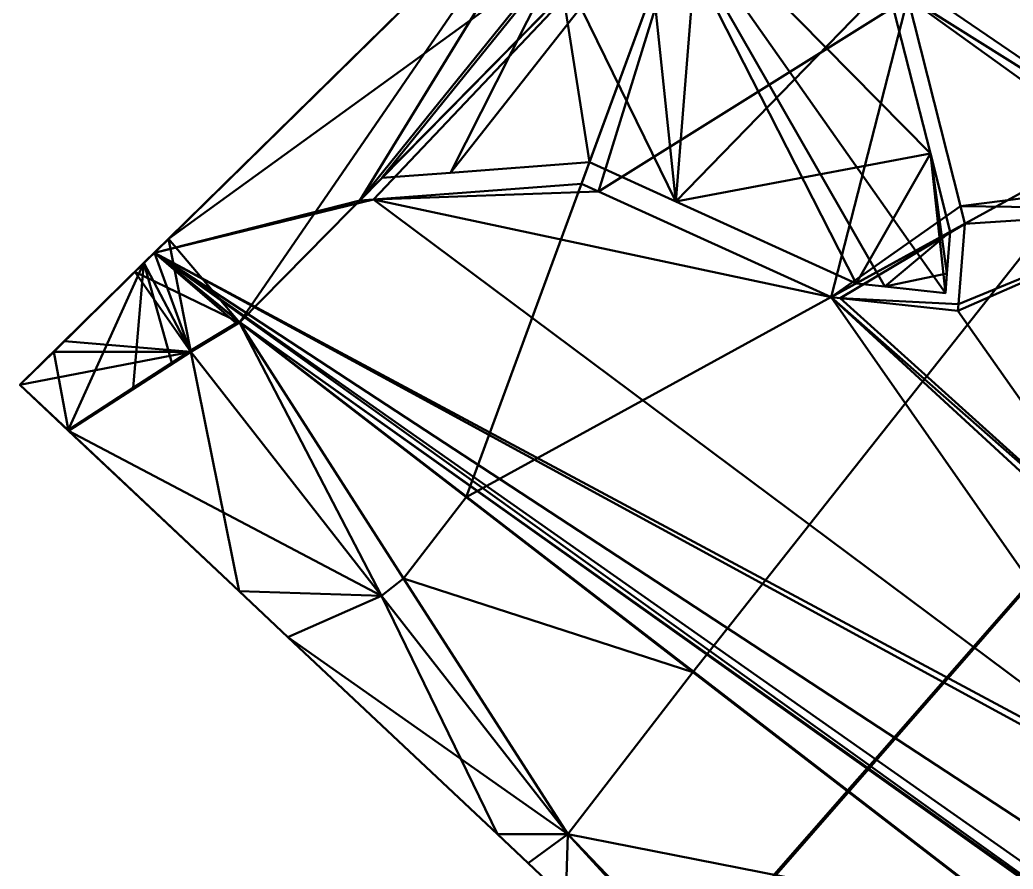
# Model space of a CAD drawing. Header units: metres. Extents: x -61.3 to -25, y -28 to 7.9.
# Drawn here: x -61.258 to -57.878, y -18.756 to -15.865 of the extents above; entities that cross this region are included whole.
import ezdxf

# ---------------------------------------------------------------- set-up
doc = ezdxf.new("R2010")
doc.units = ezdxf.units.M
for name, color, linetype, lineweight in [('0 BB  All Untouched Project Ground Layers in Proposed site', 7, 'Continuous', 50), ('0 BB  Fill', 7, 'Continuous', 50), ('Default', 7, 'Continuous', 50)]:
    doc.layers.add(name, color=color, linetype=linetype, lineweight=lineweight)

# ---------------------------------------------------------------- blocks, each defined once
blk = doc.blocks.new('6b0b7823-ff3e-4933-bdc0-52da12941c6e')
at = {"layer": 'Default', "color": 40, "linetype": 'Continuous', "lineweight": 50, "true_color": 0xffd700, "transparency": 33554532}
for points in [[(-47.8539, -6.3765, 23.4724), (-59.082, -19.2255, 36.9876), (-59.082, -19.2255, 23.4724)], [(-47.8539, -6.3765, 23.4724), (-47.8539, -6.3765, 36.9876), (-59.082, -19.2255, 36.9876)]]:
    blk.add_3dface(points, dxfattribs=at)
blk = doc.blocks.new('f19161e1-4d41-47b8-92b2-5d887346f939')
at = {"layer": '0 BB  All Untouched Project Ground Layers in Proposed site', "color": 40, "linetype": 'Continuous', "lineweight": 50, "true_color": 0xffd700, "transparency": 33554687}
for points in [[(-58.9308, -15.2897, 30.48), (-57.1387, -13.6504, 31.0896), (-57.5468, -16.2869, 30.48)], [(-59.318, -15.2003, 31.0671), (-60.8007, -16.6577, 30.48), (-60.1018, -16.4794, 30.6372)], [(-60.8007, -16.6577, 30.48), (-59.318, -15.2003, 31.0671), (-59.4089, -15.2897, 30.4491)], [(-59.2328, -15.4038, 31.0333), (-59.318, -15.2003, 31.0671), (-60.1018, -16.4794, 30.6372)], [(-60.8007, -16.6577, 30.48), (-59.4089, -15.2897, 30.4491), (-60.7522, -16.6101, 29.9449)], [(-60.7522, -16.6101, 29.9449), (-59.4089, -15.2897, 30.4491), (-58.9308, -15.2897, 30.48)], [(-60.7522, -16.6101, 29.9449), (-58.9308, -15.2897, 30.48), (-60.5112, -16.8952, 29.8704)], [(-60.5112, -16.8952, 29.8704), (-58.9308, -15.2897, 30.48), (-59.7396, -17.4903, 29.8704)], [(-60.1018, -16.4794, 30.6379), (-60.0554, -16.4759, 30.6464), (-58.9308, -15.2897, 31.0896)], [(-58.9308, -15.2897, 31.0896), (-59.2328, -15.4038, 31.034), (-60.1018, -16.4794, 30.6379)], [(-60.0554, -16.4759, 30.6464), (-59.3473, -16.423, 30.7757), (-58.9308, -15.2897, 31.0896)], [(-59.7396, -17.4903, 29.8704), (-58.9308, -15.2897, 30.48), (-57.5468, -16.2869, 30.48)], [(-58.9308, -15.2897, 31.0896), (-59.3473, -16.423, 30.7757), (-59.2891, -16.4494, 30.7791)], [(-59.2891, -16.4494, 30.7791), (-58.2369, -15.7897, 31.0896), (-58.9308, -15.2897, 31.0896)], [(-60.1018, -16.4794, 30.6379), (-59.2328, -15.4038, 31.034), (-60.1018, -16.4794, 30.6372)], [(-59.2328, -15.4038, 31.034), (-59.2328, -15.4038, 31.0333), (-60.1018, -16.4794, 30.6372)], [(-58.1709, -15.7773, 31.1014), (-58.2379, -15.7857, 31.0896), (-57.2629, -16.398, 31.0896)], [(-57.2629, -16.398, 31.0896), (-57.4366, -15.753, 31.2148), (-58.1709, -15.7773, 31.1014)], [(-58.4979, -16.8088, 30.8252), (-58.2369, -15.7897, 31.0896), (-59.2891, -16.4494, 30.7791)], [(-58.2369, -15.7897, 31.0896), (-58.4979, -16.8088, 30.8252), (-58.058, -16.4986, 30.9626)], [(-58.058, -16.4986, 30.9619), (-58.2379, -15.7857, 31.0896), (-58.2369, -15.7897, 31.0896)], [(-57.2629, -16.398, 31.0896), (-58.2379, -15.7857, 31.0896), (-58.058, -16.4986, 30.9619)], [(-58.2369, -15.7897, 31.0896), (-58.058, -16.4986, 30.9626), (-58.058, -16.4986, 30.9619)], [(-59.7396, -17.4903, 29.8704), (-57.5468, -16.2869, 30.48), (-58.9681, -18.0854, 29.8704)], [(-57.8618, -18.9386, 29.8704), (-58.9681, -18.0854, 29.8704), (-57.5468, -16.2869, 30.48)], [(-60.0554, -16.4759, 30.6464), (-60.0555, -16.4759, 30.6457), (-59.3473, -16.423, 30.775)], [(-60.0555, -16.4759, 30.6457), (-59.2892, -16.4494, 30.7784), (-59.3473, -16.423, 30.775)], [(-59.3473, -16.423, 30.7757), (-60.0554, -16.4759, 30.6464), (-59.3473, -16.423, 30.775)], [(-59.2891, -16.4494, 30.7791), (-59.3473, -16.423, 30.7757), (-59.3473, -16.423, 30.775)], [(-59.2891, -16.4494, 30.7791), (-59.3473, -16.423, 30.775), (-59.2892, -16.4494, 30.7784)], [(-58.058, -16.4986, 30.9619), (-57.2788, -16.509, 31.0638), (-57.2629, -16.398, 31.0896)], [(-60.0555, -16.4759, 30.6457), (-58.4979, -16.8088, 30.8245), (-59.2892, -16.4494, 30.7784)], [(-59.2891, -16.4494, 30.7791), (-59.2892, -16.4494, 30.7784), (-58.4979, -16.8088, 30.8245)], [(-58.4979, -16.8088, 30.8252), (-59.2891, -16.4494, 30.7791), (-58.4979, -16.8088, 30.8245)], [(-60.1018, -16.4794, 30.6372), (-60.8007, -16.6577, 30.48), (-60.0555, -16.4759, 30.6457)], [(-60.8007, -16.6577, 30.48), (-57.2884, -18.5408, 30.6172), (-60.0555, -16.4759, 30.6457)], [(-60.0554, -16.4759, 30.6464), (-60.1018, -16.4794, 30.6379), (-60.1018, -16.4794, 30.6372)], [(-60.0554, -16.4759, 30.6464), (-60.1018, -16.4794, 30.6372), (-60.0555, -16.4759, 30.6457)], [(-58.4979, -16.8088, 30.8245), (-60.0555, -16.4759, 30.6457), (-57.2884, -18.5408, 30.6172)], [(-58.058, -16.4986, 30.9626), (-58.4979, -16.8088, 30.8252), (-58.0428, -16.5591, 30.9517)], [(-58.0664, -16.8551, 30.8849), (-57.4533, -17.7264, 30.7814), (-57.2788, -16.509, 31.0638)], [(-58.0664, -16.8551, 30.8849), (-57.2788, -16.509, 31.0638), (-58.0647, -16.8331, 30.8898)], [(-58.0428, -16.5591, 30.9511), (-58.0647, -16.8331, 30.8898), (-57.2788, -16.509, 31.0638)], [(-58.058, -16.4986, 30.9626), (-58.0428, -16.5591, 30.9517), (-58.058, -16.4986, 30.9619)], [(-58.0428, -16.5591, 30.9517), (-58.0428, -16.5591, 30.9511), (-58.058, -16.4986, 30.9619)], [(-58.0428, -16.5591, 30.9511), (-57.2788, -16.509, 31.0638), (-58.058, -16.4986, 30.9619)], [(-58.4979, -16.8088, 30.8252), (-58.4672, -16.8121, 30.8295), (-58.0428, -16.5591, 30.9517)], [(-58.0647, -16.8331, 30.8905), (-58.0428, -16.5591, 30.9517), (-58.4672, -16.8121, 30.8295)], [(-58.0428, -16.5591, 30.9517), (-58.0647, -16.8331, 30.8905), (-58.0428, -16.5591, 30.9511)], [(-58.0647, -16.8331, 30.8905), (-58.0647, -16.8331, 30.8898), (-58.0428, -16.5591, 30.9511)], [(-60.8668, -16.7227, 29.9373), (-60.7522, -16.6101, 29.9449), (-60.5112, -16.8952, 29.8704)], [(-60.836, -16.6925, 30.48), (-60.7522, -16.6101, 29.9449), (-60.8668, -16.7227, 29.9373)], [(-60.7522, -16.6101, 29.9449), (-60.836, -16.6925, 30.48), (-60.8007, -16.6577, 30.48)], [(-60.8007, -16.6577, 30.48), (-60.836, -16.6925, 30.48), (-60.6787, -16.9917, 30.48)], [(-60.8007, -16.6577, 30.48), (-60.5221, -16.8979, 30.48), (-60.5134, -16.8926, 30.48)], [(-60.8007, -16.6577, 30.48), (-60.6787, -16.9917, 30.48), (-60.5221, -16.8979, 30.48)], [(-60.5097, -16.8934, 30.48), (-60.8007, -16.6577, 30.48), (-60.5134, -16.8926, 30.48)], [(-56.7005, -19.5983, 30.48), (-55.6683, -20.2629, 30.48), (-60.8007, -16.6577, 30.48)], [(-60.8007, -16.6577, 30.48), (-60.5097, -16.8934, 30.48), (-60.5094, -16.8934, 30.48)], [(-56.7005, -19.5983, 30.48), (-60.8007, -16.6577, 30.48), (-60.5094, -16.8934, 30.48)], [(-60.8007, -16.6577, 30.48), (-57.2471, -18.5929, 30.6118), (-57.2884, -18.5408, 30.6172)], [(-60.8007, -16.6577, 30.48), (-56.5964, -19.4133, 30.5264), (-57.2471, -18.5929, 30.6118)], [(-60.8007, -16.6577, 30.48), (-55.6683, -20.2629, 30.48), (-56.5964, -19.4133, 30.5264)], [(-60.836, -16.6925, 30.48), (-61.2584, -17.1076, 30.48), (-61.0945, -17.2619, 30.48)], [(-61.1068, -16.9586, 30.0009), (-61.2584, -17.1076, 30.48), (-60.836, -16.6925, 30.48)], [(-61.1068, -16.9586, 30.0009), (-60.836, -16.6925, 30.48), (-60.8668, -16.7227, 29.9373)], [(-60.836, -16.6925, 30.48), (-61.0945, -17.2619, 30.48), (-60.8731, -17.118, 30.48)], [(-60.7414, -17.0324, 30.48), (-60.836, -16.6925, 30.48), (-60.8731, -17.118, 30.48)], [(-60.6787, -16.9917, 30.48), (-60.836, -16.6925, 30.48), (-60.7414, -17.0324, 30.48)], [(-61.1068, -16.9586, 30.0009), (-60.8668, -16.7227, 29.9373), (-60.6768, -16.9944, 29.8704)], [(-60.8668, -16.7227, 29.9373), (-60.5112, -16.8952, 29.8704), (-60.6768, -16.9944, 29.8704)], [(-58.4672, -16.8121, 30.8295), (-58.4979, -16.8088, 30.8252), (-58.4979, -16.8088, 30.8245)], [(-58.4672, -16.8121, 30.8295), (-58.4979, -16.8088, 30.8245), (-58.4672, -16.8121, 30.8288)], [(-57.4533, -17.7264, 30.7814), (-58.4979, -16.8088, 30.8245), (-57.4421, -17.7818, 30.7702)], [(-58.4979, -16.8088, 30.8245), (-57.2884, -18.5408, 30.6172), (-57.4421, -17.7818, 30.7702)], [(-58.4672, -16.8121, 30.8288), (-58.4979, -16.8088, 30.8245), (-57.4533, -17.7264, 30.7814)], [(-58.0664, -16.8551, 30.8855), (-58.4672, -16.8121, 30.8295), (-58.0664, -16.8551, 30.8849)], [(-58.4672, -16.8121, 30.8295), (-58.4672, -16.8121, 30.8288), (-58.0664, -16.8551, 30.8849)], [(-57.4533, -17.7264, 30.7814), (-58.0664, -16.8551, 30.8849), (-58.4672, -16.8121, 30.8288)], [(-58.4672, -16.8121, 30.8295), (-58.0664, -16.8551, 30.8855), (-58.0647, -16.8331, 30.8905)], [(-58.0647, -16.8331, 30.8905), (-58.0664, -16.8551, 30.8855), (-58.0664, -16.8551, 30.8849)], [(-58.0647, -16.8331, 30.8905), (-58.0664, -16.8551, 30.8849), (-58.0647, -16.8331, 30.8898)], [(-60.5221, -16.8979, 30.4807), (-60.6787, -16.9917, 30.4807), (-60.6768, -16.9944, 30.48)], [(-60.6787, -16.9917, 30.4807), (-60.5221, -16.8979, 30.4807), (-60.6787, -16.9917, 30.48)], [(-60.5221, -16.8979, 30.4807), (-60.5221, -16.8979, 30.48), (-60.6787, -16.9917, 30.48)], [(-60.0281, -17.8254, 30.48), (-60.5112, -16.8952, 30.48), (-60.6768, -16.9944, 30.48)], [(-60.6768, -16.9944, 30.48), (-60.5112, -16.8952, 30.48), (-60.5221, -16.8979, 30.4807)], [(-60.0281, -17.8254, 29.8704), (-60.6768, -16.9944, 29.8704), (-60.5112, -16.8952, 29.8704)], [(-60.5134, -16.8926, 30.4807), (-60.5221, -16.8979, 30.4807), (-60.5112, -16.8952, 30.48)], [(-60.5221, -16.8979, 30.4807), (-60.5134, -16.8926, 30.4807), (-60.5134, -16.8926, 30.48)], [(-60.5221, -16.8979, 30.4807), (-60.5134, -16.8926, 30.48), (-60.5221, -16.8979, 30.48)], [(-60.5097, -16.8934, 30.4807), (-60.5134, -16.8926, 30.4807), (-60.5112, -16.8952, 30.48)], [(-60.5134, -16.8926, 30.4807), (-60.5097, -16.8934, 30.4807), (-60.5134, -16.8926, 30.48)], [(-60.5097, -16.8934, 30.4807), (-60.5097, -16.8934, 30.48), (-60.5134, -16.8926, 30.48)], [(-59.7387, -17.4878, 30.4807), (-60.5094, -16.8934, 30.4807), (-60.5112, -16.8952, 30.48)], [(-60.5097, -16.8934, 30.4807), (-60.5112, -16.8952, 30.48), (-60.5094, -16.8934, 30.4807)], [(-59.9526, -17.7664, 30.48), (-59.7396, -17.4903, 30.48), (-60.5112, -16.8952, 30.48)], [(-60.0281, -17.8254, 30.48), (-59.9526, -17.7664, 30.48), (-60.5112, -16.8952, 30.48)], [(-59.7387, -17.4878, 30.4807), (-60.5112, -16.8952, 30.48), (-59.7396, -17.4903, 30.48)], [(-60.0281, -17.8254, 29.8704), (-60.5112, -16.8952, 29.8704), (-59.9526, -17.7664, 29.8704)], [(-59.9526, -17.7664, 29.8704), (-60.5112, -16.8952, 29.8704), (-59.7396, -17.4903, 29.8704)], [(-60.5097, -16.8934, 30.4807), (-60.5094, -16.8934, 30.4807), (-60.5094, -16.8934, 30.48)], [(-60.5097, -16.8934, 30.4807), (-60.5094, -16.8934, 30.48), (-60.5097, -16.8934, 30.48)], [(-60.5094, -16.8934, 30.48), (-60.5094, -16.8934, 30.4807), (-59.7387, -17.4878, 30.4807)], [(-59.7372, -17.489, 30.4807), (-60.5094, -16.8934, 30.48), (-59.7387, -17.4878, 30.4807)], [(-59.7372, -17.489, 30.4807), (-58.9665, -18.0834, 30.4807), (-60.5094, -16.8934, 30.48)], [(-58.0011, -18.8279, 30.48), (-60.5094, -16.8934, 30.48), (-58.9665, -18.0834, 30.4807)], [(-60.5094, -16.8934, 30.48), (-56.7617, -19.5633, 30.48), (-56.7005, -19.5983, 30.48)], [(-60.5094, -16.8934, 30.48), (-58.0011, -18.8279, 30.48), (-56.7617, -19.5633, 30.48)], [(-61.2584, -17.1076, 30.48), (-61.1068, -16.9586, 30.0009), (-61.1433, -16.9944, 29.9938)], [(-61.1433, -16.9944, 29.9938), (-61.1068, -16.9586, 30.0009), (-60.6768, -16.9944, 29.8704)], [(-61.2584, -17.1076, 29.978), (-61.1433, -16.9944, 29.9938), (-60.6768, -16.9944, 29.8704)], [(-61.2584, -17.1076, 29.978), (-60.6768, -16.9944, 29.8704), (-61.0925, -17.2638, 29.8704)], [(-61.2584, -17.1076, 30.48), (-61.1433, -16.9944, 29.9938), (-61.2584, -17.1076, 29.978)], [(-61.0925, -17.2638, 30.48), (-60.0281, -17.8254, 30.48), (-60.6768, -16.9944, 30.48)], [(-61.0925, -17.2638, 30.48), (-60.6768, -16.9944, 30.48), (-60.7415, -17.0325, 30.4816)], [(-60.5125, -17.8099, 29.8704), (-61.0925, -17.2638, 29.8704), (-60.6768, -16.9944, 29.8704)], [(-60.6829, -16.9944, 30.4816), (-60.7415, -17.0325, 30.4816), (-60.6768, -16.9944, 30.48)], [(-60.7414, -17.0324, 30.48), (-60.7415, -17.0325, 30.4816), (-60.6829, -16.9944, 30.4816)], [(-60.6787, -16.9917, 30.48), (-60.7414, -17.0324, 30.48), (-60.6829, -16.9944, 30.4816)], [(-60.6829, -16.9944, 30.4816), (-60.6822, -16.994, 30.4817), (-60.6787, -16.9917, 30.48)], [(-60.6822, -16.994, 30.4817), (-60.6829, -16.9944, 30.4816), (-60.6768, -16.9944, 30.48)], [(-60.6787, -16.9917, 30.4807), (-60.6822, -16.994, 30.4817), (-60.6768, -16.9944, 30.48)], [(-60.6787, -16.9917, 30.48), (-60.6822, -16.994, 30.4817), (-60.6787, -16.9917, 30.4807)], [(-60.5125, -17.8099, 29.8704), (-60.6768, -16.9944, 29.8704), (-60.0281, -17.8254, 29.8704)], [(-60.7415, -17.0325, 30.4816), (-61.0945, -17.2619, 30.4813), (-61.0925, -17.2638, 30.48)], [(-61.0945, -17.2619, 30.4813), (-60.7415, -17.0325, 30.4816), (-60.8731, -17.118, 30.48)], [(-60.7414, -17.0324, 30.48), (-60.8731, -17.118, 30.48), (-60.7415, -17.0325, 30.4816)], [(-61.0925, -17.2638, 30.48), (-61.0945, -17.2619, 30.48), (-61.2584, -17.1076, 29.978)], [(-61.0925, -17.2638, 29.8704), (-61.0925, -17.2638, 30.48), (-61.2584, -17.1076, 29.978)], [(-61.2584, -17.1076, 29.978), (-61.0945, -17.2619, 30.48), (-61.2584, -17.1076, 30.48)], [(-60.8731, -17.118, 30.48), (-61.0945, -17.2619, 30.48), (-61.0945, -17.2619, 30.4813)], [(-61.0945, -17.2619, 30.4813), (-61.0945, -17.2619, 30.48), (-61.0925, -17.2638, 30.48)], [(-61.0925, -17.2638, 30.48), (-60.5125, -17.8099, 30.48), (-60.0281, -17.8254, 30.48)], [(-61.0925, -17.2638, 30.48), (-61.0925, -17.2638, 29.8704), (-60.5125, -17.8099, 30.48)], [(-61.0925, -17.2638, 29.8704), (-60.5125, -17.8099, 29.8704), (-60.5125, -17.8099, 30.48)], [(-59.9526, -17.7664, 30.48), (-58.9681, -18.0854, 30.48), (-59.7396, -17.4903, 30.48)], [(-59.9526, -17.7664, 29.8704), (-59.7396, -17.4903, 29.8704), (-58.9681, -18.0854, 29.8704)], [(-59.7372, -17.489, 30.4807), (-59.7387, -17.4878, 30.4807), (-59.7396, -17.4903, 30.48)], [(-58.9665, -18.0834, 30.4807), (-59.7372, -17.489, 30.4807), (-59.7396, -17.4903, 30.48)], [(-58.9665, -18.0834, 30.4807), (-59.7396, -17.4903, 30.48), (-58.9681, -18.0854, 30.48)], [(-59.394, -18.6377, 30.48), (-59.9526, -17.7664, 30.48), (-60.0281, -17.8254, 30.48)], [(-60.0281, -17.8254, 29.8704), (-59.9526, -17.7664, 29.8704), (-59.394, -18.6377, 29.8704)], [(-59.394, -18.6377, 30.48), (-58.9681, -18.0854, 30.48), (-59.9526, -17.7664, 30.48)], [(-58.9681, -18.0854, 29.8704), (-59.394, -18.6377, 29.8704), (-59.9526, -17.7664, 29.8704)], [(-60.5125, -17.8099, 30.48), (-60.3467, -17.966, 30.48), (-60.0281, -17.8254, 30.48)], [(-60.3467, -17.966, 29.8704), (-60.5125, -17.8099, 29.8704), (-60.0281, -17.8254, 29.8704)], [(-60.5125, -17.8099, 29.8704), (-60.3467, -17.966, 30.48), (-60.5125, -17.8099, 30.48)], [(-60.5125, -17.8099, 29.8704), (-60.3467, -17.966, 29.8704), (-60.3467, -17.966, 30.48)], [(-60.3467, -17.966, 30.48), (-59.394, -18.6377, 30.48), (-60.0281, -17.8254, 30.48)], [(-59.6333, -18.6377, 29.8704), (-60.3467, -17.966, 29.8704), (-60.0281, -17.8254, 29.8704)], [(-59.6333, -18.6377, 29.8704), (-60.0281, -17.8254, 29.8704), (-59.394, -18.6377, 29.8704)], [(-60.3467, -17.966, 30.48), (-59.6333, -18.6377, 30.48), (-59.394, -18.6377, 30.48)], [(-60.3467, -17.966, 30.48), (-60.3467, -17.966, 29.8704), (-59.6333, -18.6377, 30.48)], [(-60.3467, -17.966, 29.8704), (-59.6333, -18.6377, 29.8704), (-59.6333, -18.6377, 30.48)], [(-59.394, -18.6377, 30.48), (-57.8618, -18.9386, 30.48), (-58.9681, -18.0854, 30.48)], [(-57.8618, -18.9386, 29.8704), (-59.394, -18.6377, 29.8704), (-58.9681, -18.0854, 29.8704)], [(-58.9681, -18.0854, 30.48), (-58.0012, -18.8278, 30.4807), (-58.9665, -18.0834, 30.4807)], [(-57.8618, -18.9386, 30.48), (-58.0012, -18.8278, 30.4807), (-58.9681, -18.0854, 30.48)], [(-58.0011, -18.8279, 30.48), (-58.9665, -18.0834, 30.4807), (-58.0012, -18.8278, 30.4807)], [(-59.6333, -18.6377, 30.48), (-59.5284, -18.7364, 30.48), (-59.394, -18.6377, 30.48)], [(-59.6333, -18.6377, 29.8704), (-59.5284, -18.7364, 30.48), (-59.6333, -18.6377, 30.48)], [(-59.5284, -18.7364, 30.48), (-59.6333, -18.6377, 29.8704), (-59.5284, -18.7364, 29.8704)], [(-59.5284, -18.7364, 29.8704), (-59.6333, -18.6377, 29.8704), (-59.394, -18.6377, 29.8704)], [(-59.5284, -18.7364, 30.48), (-59.4, -18.8573, 30.48), (-59.394, -18.6377, 30.48)], [(-59.4, -18.8573, 29.8704), (-59.5284, -18.7364, 29.8704), (-59.394, -18.6377, 29.8704)], [(-59.4, -18.8573, 30.48), (-57.895, -20.2743, 30.48), (-59.394, -18.6377, 30.48)], [(-57.895, -20.2743, 29.8704), (-59.4, -18.8573, 29.8704), (-59.394, -18.6377, 29.8704)], [(-57.895, -20.2743, 30.48), (-57.8618, -18.9386, 30.48), (-59.394, -18.6377, 30.48)], [(-57.1792, -20.9482, 29.8704), (-57.895, -20.2743, 29.8704), (-59.394, -18.6377, 29.8704)], [(-57.1792, -20.9482, 29.8704), (-59.394, -18.6377, 29.8704), (-57.8618, -18.9386, 29.8704)], [(-59.5284, -18.7364, 30.48), (-59.5284, -18.7364, 29.8704), (-59.4, -18.8573, 30.48)], [(-59.5284, -18.7364, 29.8704), (-59.4, -18.8573, 29.8704), (-59.4, -18.8573, 30.48)]]:
    blk.add_3dface(points, dxfattribs=at)
blk = doc.blocks.new('1b2ab502-d486-4e63-b1bb-fa146fe8643c')
at = {"layer": '0 BB  All Untouched Project Ground Layers in Proposed site', "color": 227, "linetype": 'Continuous', "lineweight": 50, "true_color": 0x8b3573, "transparency": 33554687}
for points in [[(-57.5468, -16.2869, 30.48), (-57.1387, -13.6504, 31.0896), (-58.9308, -15.2897, 30.48)], [(-58.9308, -15.2897, 29.5656), (-57.1387, -13.6504, 30.1752), (-57.5468, -16.2869, 29.5656)], [(-60.7522, -16.6101, 29.0305), (-59.4089, -15.2897, 29.5347), (-58.9308, -15.2897, 29.5656)], [(-60.7522, -16.6101, 29.0305), (-58.9308, -15.2897, 29.5656), (-60.5112, -16.8952, 28.956)], [(-59.4089, -15.2897, 29.5347), (-60.7522, -16.6101, 29.9449), (-59.4089, -15.2897, 30.4491)], [(-60.7522, -16.6101, 29.9449), (-59.4089, -15.2897, 29.5347), (-60.7522, -16.6101, 29.0305)], [(-59.4089, -15.2897, 30.4491), (-60.7522, -16.6101, 29.9449), (-60.5112, -16.8952, 29.8704)], [(-59.7396, -17.4903, 29.8704), (-58.9308, -15.2897, 30.48), (-60.5112, -16.8952, 29.8704)], [(-60.5112, -16.8952, 28.956), (-58.9308, -15.2897, 29.5656), (-59.7396, -17.4903, 28.956)], [(-59.4089, -15.2897, 30.4491), (-60.5112, -16.8952, 29.8704), (-58.9308, -15.2897, 30.48)], [(-59.7396, -17.4903, 29.8704), (-57.5468, -16.2869, 30.48), (-58.9308, -15.2897, 30.48)], [(-59.7396, -17.4903, 28.956), (-58.9308, -15.2897, 29.5656), (-57.5468, -16.2869, 29.5656)], [(-58.9681, -18.0854, 29.8704), (-57.5468, -16.2869, 30.48), (-59.7396, -17.4903, 29.8704)], [(-59.7396, -17.4903, 28.956), (-57.5468, -16.2869, 29.5656), (-58.9681, -18.0854, 28.956)], [(-58.9681, -18.0854, 29.8704), (-57.8618, -18.9386, 29.8704), (-57.5468, -16.2869, 30.48)], [(-57.8618, -18.9386, 28.956), (-58.9681, -18.0854, 28.956), (-57.5468, -16.2869, 29.5656)], [(-60.8668, -16.7227, 29.0229), (-60.7522, -16.6101, 29.0305), (-60.5112, -16.8952, 28.956)], [(-60.7522, -16.6101, 29.0305), (-60.8668, -16.7227, 29.9373), (-60.7522, -16.6101, 29.9449)], [(-60.8668, -16.7227, 29.0229), (-60.8668, -16.7227, 29.9373), (-60.7522, -16.6101, 29.0305)], [(-60.7522, -16.6101, 29.9449), (-60.8668, -16.7227, 29.9373), (-60.6768, -16.9944, 29.8704)], [(-60.7522, -16.6101, 29.9449), (-60.6768, -16.9944, 29.8704), (-60.5112, -16.8952, 29.8704)], [(-61.1068, -16.9586, 29.0865), (-60.8668, -16.7227, 29.0229), (-60.6768, -16.9944, 28.956)], [(-61.1068, -16.9586, 30.0009), (-60.8668, -16.7227, 29.9373), (-61.1068, -16.9586, 29.0865)], [(-60.8668, -16.7227, 29.0229), (-61.1068, -16.9586, 29.0865), (-60.8668, -16.7227, 29.9373)], [(-60.8668, -16.7227, 29.9373), (-61.1068, -16.9586, 30.0009), (-60.6768, -16.9944, 29.8704)], [(-60.8668, -16.7227, 29.0229), (-60.5112, -16.8952, 28.956), (-60.6768, -16.9944, 28.956)], [(-60.0281, -17.8254, 29.8704), (-60.5112, -16.8952, 29.8704), (-60.6768, -16.9944, 29.8704)], [(-60.0281, -17.8254, 28.956), (-60.6768, -16.9944, 28.956), (-60.5112, -16.8952, 28.956)], [(-59.9526, -17.7664, 29.8704), (-59.7396, -17.4903, 29.8704), (-60.5112, -16.8952, 29.8704)], [(-60.0281, -17.8254, 29.8704), (-59.9526, -17.7664, 29.8704), (-60.5112, -16.8952, 29.8704)], [(-60.0281, -17.8254, 28.956), (-60.5112, -16.8952, 28.956), (-59.9526, -17.7664, 28.956)], [(-59.9526, -17.7664, 28.956), (-60.5112, -16.8952, 28.956), (-59.7396, -17.4903, 28.956)], [(-61.1433, -16.9944, 29.9938), (-61.1068, -16.9586, 29.0865), (-61.2584, -17.1076, 29.978)], [(-61.1433, -16.9944, 29.0794), (-61.2584, -17.1076, 29.978), (-61.1068, -16.9586, 29.0865)], [(-61.1433, -16.9944, 29.0794), (-61.1068, -16.9586, 29.0865), (-60.6768, -16.9944, 28.956)], [(-61.1068, -16.9586, 30.0009), (-61.1068, -16.9586, 29.0865), (-61.1433, -16.9944, 29.9938)], [(-61.1068, -16.9586, 30.0009), (-61.1433, -16.9944, 29.9938), (-60.6768, -16.9944, 29.8704)], [(-61.1433, -16.9944, 29.9938), (-61.2584, -17.1076, 29.978), (-61.0925, -17.2638, 29.8704)], [(-61.2584, -17.1076, 29.0636), (-61.1433, -16.9944, 29.0794), (-60.6768, -16.9944, 28.956)], [(-61.2584, -17.1076, 29.0636), (-60.6768, -16.9944, 28.956), (-61.0925, -17.2638, 28.956)], [(-61.2584, -17.1076, 29.0636), (-61.2584, -17.1076, 29.978), (-61.1433, -16.9944, 29.0794)], [(-61.1433, -16.9944, 29.9938), (-61.0925, -17.2638, 29.8704), (-60.6768, -16.9944, 29.8704)], [(-61.0925, -17.2638, 29.8704), (-60.0281, -17.8254, 29.8704), (-60.6768, -16.9944, 29.8704)], [(-60.5125, -17.8099, 28.956), (-61.0925, -17.2638, 28.956), (-60.6768, -16.9944, 28.956)], [(-60.5125, -17.8099, 28.956), (-60.6768, -16.9944, 28.956), (-60.0281, -17.8254, 28.956)], [(-61.0925, -17.2638, 29.8704), (-61.2584, -17.1076, 29.978), (-61.2584, -17.1076, 29.0636)], [(-61.2584, -17.1076, 29.0636), (-61.0925, -17.2638, 28.956), (-61.0925, -17.2638, 29.8704)], [(-61.0925, -17.2638, 29.8704), (-60.5125, -17.8099, 29.8704), (-60.0281, -17.8254, 29.8704)], [(-61.0925, -17.2638, 28.956), (-60.5125, -17.8099, 29.8704), (-61.0925, -17.2638, 29.8704)], [(-61.0925, -17.2638, 28.956), (-60.5125, -17.8099, 28.956), (-60.5125, -17.8099, 29.8704)], [(-59.9526, -17.7664, 29.8704), (-58.9681, -18.0854, 29.8704), (-59.7396, -17.4903, 29.8704)], [(-59.9526, -17.7664, 28.956), (-59.7396, -17.4903, 28.956), (-58.9681, -18.0854, 28.956)], [(-59.394, -18.6377, 29.8704), (-59.9526, -17.7664, 29.8704), (-60.0281, -17.8254, 29.8704)], [(-60.0281, -17.8254, 28.956), (-59.9526, -17.7664, 28.956), (-59.394, -18.6377, 28.956)], [(-59.394, -18.6377, 29.8704), (-58.9681, -18.0854, 29.8704), (-59.9526, -17.7664, 29.8704)], [(-58.9681, -18.0854, 28.956), (-59.394, -18.6377, 28.956), (-59.9526, -17.7664, 28.956)], [(-60.5125, -17.8099, 29.8704), (-60.3467, -17.966, 29.8704), (-60.0281, -17.8254, 29.8704)], [(-60.3467, -17.966, 28.956), (-60.5125, -17.8099, 28.956), (-60.0281, -17.8254, 28.956)], [(-60.5125, -17.8099, 28.956), (-60.3467, -17.966, 29.8704), (-60.5125, -17.8099, 29.8704)], [(-60.5125, -17.8099, 28.956), (-60.3467, -17.966, 28.956), (-60.3467, -17.966, 29.8704)], [(-60.3467, -17.966, 29.8704), (-59.394, -18.6377, 29.8704), (-60.0281, -17.8254, 29.8704)], [(-59.6333, -18.6377, 28.956), (-60.3467, -17.966, 28.956), (-60.0281, -17.8254, 28.956)], [(-59.6333, -18.6377, 28.956), (-60.0281, -17.8254, 28.956), (-59.394, -18.6377, 28.956)], [(-60.3467, -17.966, 29.8704), (-59.6333, -18.6377, 29.8704), (-59.394, -18.6377, 29.8704)], [(-60.3467, -17.966, 28.956), (-59.6333, -18.6377, 29.8704), (-60.3467, -17.966, 29.8704)], [(-59.6333, -18.6377, 28.956), (-59.6333, -18.6377, 29.8704), (-60.3467, -17.966, 28.956)], [(-59.394, -18.6377, 29.8704), (-57.8618, -18.9386, 29.8704), (-58.9681, -18.0854, 29.8704)], [(-57.8618, -18.9386, 28.956), (-59.394, -18.6377, 28.956), (-58.9681, -18.0854, 28.956)], [(-59.6333, -18.6377, 29.8704), (-59.5284, -18.7364, 29.8704), (-59.394, -18.6377, 29.8704)], [(-59.6333, -18.6377, 28.956), (-59.5284, -18.7364, 29.8704), (-59.6333, -18.6377, 29.8704)], [(-59.5284, -18.7364, 28.956), (-59.5284, -18.7364, 29.8704), (-59.6333, -18.6377, 28.956)], [(-59.5284, -18.7364, 28.956), (-59.6333, -18.6377, 28.956), (-59.394, -18.6377, 28.956)], [(-59.5284, -18.7364, 29.8704), (-59.4, -18.8573, 29.8704), (-59.394, -18.6377, 29.8704)], [(-59.4, -18.8573, 28.956), (-59.5284, -18.7364, 28.956), (-59.394, -18.6377, 28.956)], [(-59.4, -18.8573, 29.8704), (-57.895, -20.2743, 29.8704), (-59.394, -18.6377, 29.8704)], [(-57.895, -20.2743, 28.956), (-59.4, -18.8573, 28.956), (-59.394, -18.6377, 28.956)], [(-57.895, -20.2743, 29.8704), (-57.8618, -18.9386, 29.8704), (-59.394, -18.6377, 29.8704)], [(-57.1792, -20.9482, 28.956), (-57.895, -20.2743, 28.956), (-59.394, -18.6377, 28.956)], [(-57.1792, -20.9482, 28.956), (-59.394, -18.6377, 28.956), (-57.8618, -18.9386, 28.956)], [(-59.5284, -18.7364, 28.956), (-59.4, -18.8573, 29.8704), (-59.5284, -18.7364, 29.8704)], [(-59.4, -18.8573, 29.8704), (-59.5284, -18.7364, 28.956), (-59.4, -18.8573, 28.956)]]:
    blk.add_3dface(points, dxfattribs=at)
blk = doc.blocks.new('ddf992bc-4f9a-490d-82f3-f35fdbdac8a4')
at = {"layer": '0 BB  All Untouched Project Ground Layers in Proposed site', "color": 217, "linetype": 'Continuous', "lineweight": 50, "true_color": 0x8b318b, "transparency": 33554687}
for points in [[(-57.5468, -16.2869, 29.5656), (-57.1387, -13.6504, 30.1752), (-58.9308, -15.2897, 29.5656)], [(-58.9308, -15.2897, 28.956), (-57.1387, -13.6504, 29.5656), (-57.5468, -16.2869, 28.956)], [(-60.7522, -16.6101, 28.4209), (-59.4089, -15.2897, 28.9251), (-58.9308, -15.2897, 28.956)], [(-60.7522, -16.6101, 28.4209), (-58.9308, -15.2897, 28.956), (-60.5112, -16.8952, 28.3464)], [(-59.4089, -15.2897, 28.9251), (-60.7522, -16.6101, 29.0305), (-59.4089, -15.2897, 29.5347)], [(-60.7522, -16.6101, 29.0305), (-59.4089, -15.2897, 28.9251), (-60.7522, -16.6101, 28.4209)], [(-59.4089, -15.2897, 29.5347), (-60.7522, -16.6101, 29.0305), (-60.5112, -16.8952, 28.956)], [(-59.7396, -17.4903, 28.956), (-58.9308, -15.2897, 29.5656), (-60.5112, -16.8952, 28.956)], [(-60.5112, -16.8952, 28.3464), (-58.9308, -15.2897, 28.956), (-59.7396, -17.4903, 28.3464)], [(-59.4089, -15.2897, 29.5347), (-60.5112, -16.8952, 28.956), (-58.9308, -15.2897, 29.5656)], [(-59.7396, -17.4903, 28.956), (-57.5468, -16.2869, 29.5656), (-58.9308, -15.2897, 29.5656)], [(-59.7396, -17.4903, 28.3464), (-58.9308, -15.2897, 28.956), (-57.5468, -16.2869, 28.956)], [(-58.9681, -18.0854, 28.956), (-57.5468, -16.2869, 29.5656), (-59.7396, -17.4903, 28.956)], [(-59.7396, -17.4903, 28.3464), (-57.5468, -16.2869, 28.956), (-58.9681, -18.0854, 28.3464)], [(-58.9681, -18.0854, 28.956), (-57.8618, -18.9386, 28.956), (-57.5468, -16.2869, 29.5656)], [(-57.8618, -18.9386, 28.3464), (-58.9681, -18.0854, 28.3464), (-57.5468, -16.2869, 28.956)], [(-60.8668, -16.7227, 28.4133), (-60.7522, -16.6101, 28.4209), (-60.5112, -16.8952, 28.3464)], [(-60.7522, -16.6101, 28.4209), (-60.8668, -16.7227, 29.0229), (-60.7522, -16.6101, 29.0305)], [(-60.8668, -16.7227, 28.4133), (-60.8668, -16.7227, 29.0229), (-60.7522, -16.6101, 28.4209)], [(-60.7522, -16.6101, 29.0305), (-60.8668, -16.7227, 29.0229), (-60.6768, -16.9944, 28.956)], [(-60.7522, -16.6101, 29.0305), (-60.6768, -16.9944, 28.956), (-60.5112, -16.8952, 28.956)], [(-61.1068, -16.9586, 28.4769), (-60.8668, -16.7227, 28.4133), (-60.6768, -16.9944, 28.3464)], [(-61.1068, -16.9586, 29.0865), (-60.8668, -16.7227, 29.0229), (-61.1068, -16.9586, 28.4769)], [(-60.8668, -16.7227, 28.4133), (-61.1068, -16.9586, 28.4769), (-60.8668, -16.7227, 29.0229)], [(-60.8668, -16.7227, 29.0229), (-61.1068, -16.9586, 29.0865), (-60.6768, -16.9944, 28.956)], [(-60.8668, -16.7227, 28.4133), (-60.5112, -16.8952, 28.3464), (-60.6768, -16.9944, 28.3464)], [(-60.0281, -17.8254, 28.956), (-60.5112, -16.8952, 28.956), (-60.6768, -16.9944, 28.956)], [(-60.0281, -17.8254, 28.3464), (-60.6768, -16.9944, 28.3464), (-60.5112, -16.8952, 28.3464)], [(-59.9526, -17.7664, 28.956), (-59.7396, -17.4903, 28.956), (-60.5112, -16.8952, 28.956)], [(-60.0281, -17.8254, 28.956), (-59.9526, -17.7664, 28.956), (-60.5112, -16.8952, 28.956)], [(-60.0281, -17.8254, 28.3464), (-60.5112, -16.8952, 28.3464), (-59.9526, -17.7664, 28.3464)], [(-59.9526, -17.7664, 28.3464), (-60.5112, -16.8952, 28.3464), (-59.7396, -17.4903, 28.3464)], [(-61.1433, -16.9944, 28.4698), (-61.1068, -16.9586, 28.4769), (-60.6768, -16.9944, 28.3464)], [(-61.1068, -16.9586, 29.0865), (-61.1068, -16.9586, 28.4769), (-61.1433, -16.9944, 29.0794)], [(-61.1433, -16.9944, 28.4698), (-61.1433, -16.9944, 29.0794), (-61.1068, -16.9586, 28.4769)], [(-61.1068, -16.9586, 29.0865), (-61.1433, -16.9944, 29.0794), (-60.6768, -16.9944, 28.956)], [(-61.1433, -16.9944, 29.0794), (-61.2584, -17.1076, 29.0636), (-61.0925, -17.2638, 28.956)], [(-61.2584, -17.1076, 28.454), (-61.1433, -16.9944, 28.4698), (-60.6768, -16.9944, 28.3464)], [(-61.2584, -17.1076, 28.454), (-60.6768, -16.9944, 28.3464), (-61.0925, -17.2638, 28.3464)], [(-61.1433, -16.9944, 29.0794), (-61.1433, -16.9944, 28.4698), (-61.2584, -17.1076, 29.0636)], [(-61.2584, -17.1076, 28.454), (-61.2584, -17.1076, 29.0636), (-61.1433, -16.9944, 28.4698)], [(-61.1433, -16.9944, 29.0794), (-61.0925, -17.2638, 28.956), (-60.6768, -16.9944, 28.956)], [(-61.0925, -17.2638, 28.956), (-60.0281, -17.8254, 28.956), (-60.6768, -16.9944, 28.956)], [(-60.5125, -17.8099, 28.3464), (-61.0925, -17.2638, 28.3464), (-60.6768, -16.9944, 28.3464)], [(-60.5125, -17.8099, 28.3464), (-60.6768, -16.9944, 28.3464), (-60.0281, -17.8254, 28.3464)], [(-61.0925, -17.2638, 28.956), (-61.2584, -17.1076, 29.0636), (-61.2584, -17.1076, 28.454)], [(-61.2584, -17.1076, 28.454), (-61.0925, -17.2638, 28.3464), (-61.0925, -17.2638, 28.956)], [(-61.0925, -17.2638, 28.956), (-60.5125, -17.8099, 28.956), (-60.0281, -17.8254, 28.956)], [(-61.0925, -17.2638, 28.3464), (-60.5125, -17.8099, 28.956), (-61.0925, -17.2638, 28.956)], [(-61.0925, -17.2638, 28.3464), (-60.5125, -17.8099, 28.3464), (-60.5125, -17.8099, 28.956)], [(-59.9526, -17.7664, 28.956), (-58.9681, -18.0854, 28.956), (-59.7396, -17.4903, 28.956)], [(-59.9526, -17.7664, 28.3464), (-59.7396, -17.4903, 28.3464), (-58.9681, -18.0854, 28.3464)], [(-59.394, -18.6377, 28.956), (-59.9526, -17.7664, 28.956), (-60.0281, -17.8254, 28.956)], [(-60.0281, -17.8254, 28.3464), (-59.9526, -17.7664, 28.3464), (-59.394, -18.6377, 28.3464)], [(-59.394, -18.6377, 28.956), (-58.9681, -18.0854, 28.956), (-59.9526, -17.7664, 28.956)], [(-58.9681, -18.0854, 28.3464), (-59.394, -18.6377, 28.3464), (-59.9526, -17.7664, 28.3464)], [(-60.5125, -17.8099, 28.956), (-60.3467, -17.966, 28.956), (-60.0281, -17.8254, 28.956)], [(-60.3467, -17.966, 28.3464), (-60.5125, -17.8099, 28.3464), (-60.0281, -17.8254, 28.3464)], [(-60.5125, -17.8099, 28.3464), (-60.3467, -17.966, 28.956), (-60.5125, -17.8099, 28.956)], [(-60.5125, -17.8099, 28.3464), (-60.3467, -17.966, 28.3464), (-60.3467, -17.966, 28.956)], [(-60.3467, -17.966, 28.956), (-59.394, -18.6377, 28.956), (-60.0281, -17.8254, 28.956)], [(-59.6333, -18.6377, 28.3464), (-60.3467, -17.966, 28.3464), (-60.0281, -17.8254, 28.3464)], [(-59.6333, -18.6377, 28.3464), (-60.0281, -17.8254, 28.3464), (-59.394, -18.6377, 28.3464)], [(-60.3467, -17.966, 28.956), (-59.6333, -18.6377, 28.956), (-59.394, -18.6377, 28.956)], [(-60.3467, -17.966, 28.3464), (-59.6333, -18.6377, 28.956), (-60.3467, -17.966, 28.956)], [(-59.6333, -18.6377, 28.3464), (-59.6333, -18.6377, 28.956), (-60.3467, -17.966, 28.3464)], [(-59.394, -18.6377, 28.956), (-57.8618, -18.9386, 28.956), (-58.9681, -18.0854, 28.956)], [(-57.8618, -18.9386, 28.3464), (-59.394, -18.6377, 28.3464), (-58.9681, -18.0854, 28.3464)], [(-59.6333, -18.6377, 28.956), (-59.5284, -18.7364, 28.956), (-59.394, -18.6377, 28.956)], [(-59.6333, -18.6377, 28.3464), (-59.5284, -18.7364, 28.956), (-59.6333, -18.6377, 28.956)], [(-59.5284, -18.7364, 28.3464), (-59.5284, -18.7364, 28.956), (-59.6333, -18.6377, 28.3464)], [(-59.5284, -18.7364, 28.3464), (-59.6333, -18.6377, 28.3464), (-59.394, -18.6377, 28.3464)], [(-59.5284, -18.7364, 28.956), (-59.4, -18.8573, 28.956), (-59.394, -18.6377, 28.956)], [(-59.4, -18.8573, 28.3464), (-59.5284, -18.7364, 28.3464), (-59.394, -18.6377, 28.3464)], [(-59.4, -18.8573, 28.956), (-57.895, -20.2743, 28.956), (-59.394, -18.6377, 28.956)], [(-57.895, -20.2743, 28.3464), (-59.4, -18.8573, 28.3464), (-59.394, -18.6377, 28.3464)], [(-57.895, -20.2743, 28.956), (-57.8618, -18.9386, 28.956), (-59.394, -18.6377, 28.956)], [(-57.1792, -20.9482, 28.3464), (-57.895, -20.2743, 28.3464), (-59.394, -18.6377, 28.3464)], [(-57.1792, -20.9482, 28.3464), (-59.394, -18.6377, 28.3464), (-57.8618, -18.9386, 28.3464)], [(-59.5284, -18.7364, 28.3464), (-59.4, -18.8573, 28.956), (-59.5284, -18.7364, 28.956)], [(-59.4, -18.8573, 28.956), (-59.5284, -18.7364, 28.3464), (-59.4, -18.8573, 28.3464)]]:
    blk.add_3dface(points, dxfattribs=at)
blk = doc.blocks.new('0c24cc1f-feeb-454a-a965-ad1ec503f3fa')
at = {"layer": '0 BB  All Untouched Project Ground Layers in Proposed site', "color": 227, "linetype": 'Continuous', "lineweight": 50, "true_color": 0x8b3573, "transparency": 33554687}
for points in [[(-57.5468, -16.2869, 28.956), (-57.1387, -13.6504, 29.5656), (-58.9308, -15.2897, 28.956)], [(-58.9308, -15.2897, 25.1032), (-57.1387, -13.6504, 25.7128), (-57.5468, -16.2869, 25.1032)], [(-60.7522, -16.6101, 24.5681), (-59.4089, -15.2897, 25.0723), (-58.9308, -15.2897, 25.1032)], [(-60.7522, -16.6101, 24.5681), (-58.9308, -15.2897, 25.1032), (-60.5112, -16.8952, 24.4936)], [(-59.4089, -15.2897, 25.0723), (-60.7522, -16.6101, 28.4209), (-59.4089, -15.2897, 28.9251)], [(-60.7522, -16.6101, 28.4209), (-59.4089, -15.2897, 25.0723), (-60.7522, -16.6101, 24.5681)], [(-59.4089, -15.2897, 28.9251), (-60.7522, -16.6101, 28.4209), (-60.5112, -16.8952, 28.3464)], [(-59.7396, -17.4903, 28.3464), (-58.9308, -15.2897, 28.956), (-60.5112, -16.8952, 28.3464)], [(-60.5112, -16.8952, 24.4936), (-58.9308, -15.2897, 25.1032), (-59.7396, -17.4903, 24.4936)], [(-59.4089, -15.2897, 28.9251), (-60.5112, -16.8952, 28.3464), (-58.9308, -15.2897, 28.956)], [(-59.7396, -17.4903, 28.3464), (-57.5468, -16.2869, 28.956), (-58.9308, -15.2897, 28.956)], [(-59.7396, -17.4903, 24.4936), (-58.9308, -15.2897, 25.1032), (-57.5468, -16.2869, 25.1032)], [(-58.9681, -18.0854, 28.3464), (-57.5468, -16.2869, 28.956), (-59.7396, -17.4903, 28.3464)], [(-59.7396, -17.4903, 24.4936), (-57.5468, -16.2869, 25.1032), (-58.9681, -18.0854, 24.4936)], [(-58.9681, -18.0854, 28.3464), (-57.8618, -18.9386, 28.3464), (-57.5468, -16.2869, 28.956)], [(-57.8618, -18.9386, 24.4936), (-58.9681, -18.0854, 24.4936), (-57.5468, -16.2869, 25.1032)], [(-60.7522, -16.6101, 24.5681), (-60.8668, -16.7227, 24.5605), (-61.1068, -16.9586, 24.6241)], [(-60.7522, -16.6101, 24.5681), (-61.1068, -16.9586, 24.6241), (-60.8668, -16.7227, 28.4133)], [(-60.8668, -16.7227, 24.5605), (-60.7522, -16.6101, 24.5681), (-60.5112, -16.8952, 24.4936)], [(-60.7522, -16.6101, 24.5681), (-60.8668, -16.7227, 28.4133), (-60.7522, -16.6101, 28.4209)], [(-60.7522, -16.6101, 28.4209), (-60.8668, -16.7227, 28.4133), (-60.6768, -16.9944, 28.3464)], [(-60.7522, -16.6101, 28.4209), (-60.6768, -16.9944, 28.3464), (-60.5112, -16.8952, 28.3464)], [(-60.8668, -16.7227, 28.4133), (-61.2584, -17.1076, 28.454), (-61.1433, -16.9944, 28.4698)], [(-61.1068, -16.9586, 24.6241), (-61.2584, -17.1076, 28.454), (-60.8668, -16.7227, 28.4133)], [(-60.8668, -16.7227, 28.4133), (-61.1433, -16.9944, 28.4698), (-61.1068, -16.9586, 28.4769)], [(-61.1068, -16.9586, 24.6241), (-60.8668, -16.7227, 24.5605), (-60.6768, -16.9944, 24.4936)], [(-60.8668, -16.7227, 28.4133), (-61.1068, -16.9586, 28.4769), (-60.6768, -16.9944, 28.3464)], [(-60.8668, -16.7227, 24.5605), (-60.5112, -16.8952, 24.4936), (-60.6768, -16.9944, 24.4936)], [(-60.0281, -17.8254, 28.3464), (-60.5112, -16.8952, 28.3464), (-60.6768, -16.9944, 28.3464)], [(-60.0281, -17.8254, 24.4936), (-60.6768, -16.9944, 24.4936), (-60.5112, -16.8952, 24.4936)], [(-59.9526, -17.7664, 28.3464), (-59.7396, -17.4903, 28.3464), (-60.5112, -16.8952, 28.3464)], [(-60.0281, -17.8254, 28.3464), (-59.9526, -17.7664, 28.3464), (-60.5112, -16.8952, 28.3464)], [(-60.0281, -17.8254, 24.4936), (-60.5112, -16.8952, 24.4936), (-59.9526, -17.7664, 24.4936)], [(-59.9526, -17.7664, 24.4936), (-60.5112, -16.8952, 24.4936), (-59.7396, -17.4903, 24.4936)], [(-61.1433, -16.9944, 24.617), (-61.2584, -17.1076, 28.454), (-61.1068, -16.9586, 24.6241)], [(-61.1433, -16.9944, 24.617), (-61.1068, -16.9586, 24.6241), (-60.6768, -16.9944, 24.4936)], [(-61.1068, -16.9586, 28.4769), (-61.1433, -16.9944, 28.4698), (-60.6768, -16.9944, 28.3464)], [(-61.1433, -16.9944, 28.4698), (-61.2584, -17.1076, 28.454), (-61.0925, -17.2638, 28.3464)], [(-61.2584, -17.1076, 24.6012), (-61.1433, -16.9944, 24.617), (-60.6768, -16.9944, 24.4936)], [(-61.2584, -17.1076, 24.6012), (-60.6768, -16.9944, 24.4936), (-61.0925, -17.2638, 24.4936)], [(-61.2584, -17.1076, 24.6012), (-61.2584, -17.1076, 28.454), (-61.1433, -16.9944, 24.617)], [(-61.1433, -16.9944, 28.4698), (-61.0925, -17.2638, 28.3464), (-60.6768, -16.9944, 28.3464)], [(-61.0925, -17.2638, 28.3464), (-60.0281, -17.8254, 28.3464), (-60.6768, -16.9944, 28.3464)], [(-60.5125, -17.8099, 24.4936), (-61.0925, -17.2638, 24.4936), (-60.6768, -16.9944, 24.4936)], [(-60.5125, -17.8099, 24.4936), (-60.6768, -16.9944, 24.4936), (-60.0281, -17.8254, 24.4936)], [(-61.2584, -17.1076, 24.6012), (-60.5125, -17.8099, 28.3464), (-61.0925, -17.2638, 28.3464)], [(-61.0925, -17.2638, 28.3464), (-61.2584, -17.1076, 28.454), (-61.2584, -17.1076, 24.6012)], [(-61.2584, -17.1076, 24.6012), (-61.0925, -17.2638, 24.4936), (-60.5125, -17.8099, 24.4936)], [(-60.5125, -17.8099, 24.4936), (-60.5125, -17.8099, 28.3464), (-61.2584, -17.1076, 24.6012)], [(-61.0925, -17.2638, 28.3464), (-60.5125, -17.8099, 28.3464), (-60.0281, -17.8254, 28.3464)], [(-59.9526, -17.7664, 28.3464), (-58.9681, -18.0854, 28.3464), (-59.7396, -17.4903, 28.3464)], [(-59.9526, -17.7664, 24.4936), (-59.7396, -17.4903, 24.4936), (-58.9681, -18.0854, 24.4936)], [(-59.394, -18.6377, 28.3464), (-59.9526, -17.7664, 28.3464), (-60.0281, -17.8254, 28.3464)], [(-60.0281, -17.8254, 24.4936), (-59.9526, -17.7664, 24.4936), (-59.394, -18.6377, 24.4936)], [(-59.394, -18.6377, 28.3464), (-58.9681, -18.0854, 28.3464), (-59.9526, -17.7664, 28.3464)], [(-58.9681, -18.0854, 24.4936), (-59.394, -18.6377, 24.4936), (-59.9526, -17.7664, 24.4936)], [(-60.5125, -17.8099, 28.3464), (-60.3467, -17.966, 28.3464), (-60.0281, -17.8254, 28.3464)], [(-60.3467, -17.966, 24.4936), (-60.5125, -17.8099, 24.4936), (-60.0281, -17.8254, 24.4936)], [(-60.5125, -17.8099, 24.4936), (-60.3467, -17.966, 28.3464), (-60.5125, -17.8099, 28.3464)], [(-60.5125, -17.8099, 24.4936), (-60.3467, -17.966, 24.4936), (-60.3467, -17.966, 28.3464)], [(-60.3467, -17.966, 28.3464), (-59.394, -18.6377, 28.3464), (-60.0281, -17.8254, 28.3464)], [(-59.6333, -18.6377, 24.4936), (-60.3467, -17.966, 24.4936), (-60.0281, -17.8254, 24.4936)], [(-59.6333, -18.6377, 24.4936), (-60.0281, -17.8254, 24.4936), (-59.394, -18.6377, 24.4936)], [(-60.3467, -17.966, 28.3464), (-59.6333, -18.6377, 28.3464), (-59.394, -18.6377, 28.3464)], [(-60.3467, -17.966, 24.4936), (-59.6333, -18.6377, 28.3464), (-60.3467, -17.966, 28.3464)], [(-59.6333, -18.6377, 24.4936), (-59.6333, -18.6377, 28.3464), (-60.3467, -17.966, 24.4936)], [(-59.394, -18.6377, 28.3464), (-57.8618, -18.9386, 28.3464), (-58.9681, -18.0854, 28.3464)], [(-57.8618, -18.9386, 24.4936), (-59.394, -18.6377, 24.4936), (-58.9681, -18.0854, 24.4936)], [(-59.6333, -18.6377, 28.3464), (-59.5284, -18.7364, 28.3464), (-59.394, -18.6377, 28.3464)], [(-59.6333, -18.6377, 24.4936), (-59.5284, -18.7364, 28.3464), (-59.6333, -18.6377, 28.3464)], [(-59.5284, -18.7364, 28.3464), (-59.6333, -18.6377, 24.4936), (-59.5284, -18.7364, 24.4936)], [(-59.5284, -18.7364, 24.4936), (-59.6333, -18.6377, 24.4936), (-59.394, -18.6377, 24.4936)], [(-59.5284, -18.7364, 28.3464), (-59.4, -18.8573, 28.3464), (-59.394, -18.6377, 28.3464)], [(-59.4, -18.8573, 24.4936), (-59.5284, -18.7364, 24.4936), (-59.394, -18.6377, 24.4936)], [(-59.4, -18.8573, 28.3464), (-57.895, -20.2743, 28.3464), (-59.394, -18.6377, 28.3464)], [(-57.895, -20.2743, 24.4936), (-59.4, -18.8573, 24.4936), (-59.394, -18.6377, 24.4936)], [(-57.895, -20.2743, 28.3464), (-57.8618, -18.9386, 28.3464), (-59.394, -18.6377, 28.3464)], [(-57.1792, -20.9482, 24.4936), (-57.895, -20.2743, 24.4936), (-59.394, -18.6377, 24.4936)], [(-57.1792, -20.9482, 24.4936), (-59.394, -18.6377, 24.4936), (-57.8618, -18.9386, 24.4936)], [(-59.5284, -18.7364, 24.4936), (-59.4, -18.8573, 28.3464), (-59.5284, -18.7364, 28.3464)], [(-59.5284, -18.7364, 24.4936), (-59.4, -18.8573, 24.4936), (-59.4, -18.8573, 28.3464)]]:
    blk.add_3dface(points, dxfattribs=at)
blk = doc.blocks.new('b6f2baf6-b7b9-4251-ac9d-4452694c6ea6')
at = {"layer": '0 BB  Fill', "color": 40, "linetype": 'Continuous', "lineweight": 50, "true_color": 0xffd700, "transparency": 33554687}
for points in [[(-59.7933, -16.3851, 30.7096), (-60.0262, -16.4025, 30.6671), (-58.9308, -15.2897, 31.0896)], [(-60.0262, -16.4025, 30.6671), (-59.4278, -15.6619, 30.9398), (-58.9308, -15.2897, 31.0896)], [(-59.3204, -16.3497, 30.796), (-59.7933, -16.3851, 30.7096), (-58.9308, -15.2897, 31.0896)], [(-59.0258, -16.4836, 30.8131), (-59.3204, -16.3497, 30.796), (-58.9308, -15.2897, 31.0896)], [(-58.3069, -15.7424, 31.0889), (-59.0258, -16.4836, 30.8131), (-58.9308, -15.2897, 31.0896)], [(-59.1489, -15.3168, 31.0676), (-59.4278, -15.6619, 30.9405), (-59.0259, -16.4836, 30.8138)], [(-58.3149, -16.7726, 30.8632), (-59.1489, -15.3168, 31.0676), (-58.4127, -16.7621, 30.8496)], [(-58.4127, -16.7621, 30.8496), (-59.1489, -15.3168, 31.0676), (-59.0259, -16.4836, 30.8138)], [(-59.1489, -15.3168, 31.0676), (-58.3149, -16.7726, 30.8632), (-58.1089, -16.7947, 30.892)], [(-59.1489, -15.3168, 31.0676), (-58.16, -16.3201, 30.9863), (-58.3069, -15.7424, 31.0896)], [(-58.1089, -16.7947, 30.892), (-58.16, -16.3201, 30.9863), (-59.1489, -15.3168, 31.0676)], [(-59.4278, -15.6619, 30.9405), (-60.0262, -16.4025, 30.6678), (-59.7933, -16.3851, 30.7103)], [(-59.4278, -15.6619, 30.9398), (-60.0262, -16.4025, 30.6671), (-59.4278, -15.6619, 30.9405)], [(-60.0262, -16.4025, 30.6671), (-60.0262, -16.4025, 30.6678), (-59.4278, -15.6619, 30.9405)], [(-59.3204, -16.3497, 30.7966), (-59.4278, -15.6619, 30.9405), (-59.7933, -16.3851, 30.7103)], [(-59.3204, -16.3497, 30.7966), (-59.0259, -16.4836, 30.8138), (-59.4278, -15.6619, 30.9405)], [(-59.0258, -16.4836, 30.8131), (-58.3069, -15.7424, 31.0889), (-58.16, -16.32, 30.9856)], [(-58.16, -16.32, 30.9856), (-58.3069, -15.7424, 31.0889), (-58.16, -16.3201, 30.9863)], [(-58.3069, -15.7424, 31.0889), (-58.3069, -15.7424, 31.0896), (-58.16, -16.3201, 30.9863)], [(-58.16, -16.32, 30.9856), (-58.4127, -16.7621, 30.8489), (-59.0258, -16.4836, 30.8131)], [(-58.4127, -16.7621, 30.8489), (-58.16, -16.32, 30.9856), (-58.0923, -16.5862, 30.938)], [(-58.0923, -16.5862, 30.938), (-58.16, -16.32, 30.9856), (-58.16, -16.3201, 30.9863)], [(-58.16, -16.3201, 30.9863), (-58.1036, -16.7281, 30.9069), (-58.0923, -16.5862, 30.9386)], [(-58.16, -16.3201, 30.9863), (-58.1089, -16.7947, 30.892), (-58.1036, -16.7281, 30.9069)], [(-58.0923, -16.5862, 30.938), (-58.16, -16.3201, 30.9863), (-58.0923, -16.5862, 30.9386)], [(-59.7933, -16.3851, 30.7096), (-59.3204, -16.3497, 30.796), (-59.7933, -16.3851, 30.7103)], [(-59.3204, -16.3497, 30.796), (-59.3204, -16.3497, 30.7966), (-59.7933, -16.3851, 30.7103)], [(-59.3204, -16.3497, 30.796), (-59.0258, -16.4836, 30.8131), (-59.0259, -16.4836, 30.8138)], [(-59.3204, -16.3497, 30.796), (-59.0259, -16.4836, 30.8138), (-59.3204, -16.3497, 30.7966)], [(-60.0262, -16.4025, 30.6671), (-59.7933, -16.3851, 30.7096), (-59.7933, -16.3851, 30.7103)], [(-60.0262, -16.4025, 30.6671), (-59.7933, -16.3851, 30.7103), (-60.0262, -16.4025, 30.6678)], [(-59.0258, -16.4836, 30.8131), (-58.4127, -16.7621, 30.8489), (-59.0259, -16.4836, 30.8138)], [(-58.4127, -16.7621, 30.8489), (-58.4127, -16.7621, 30.8496), (-59.0259, -16.4836, 30.8138)], [(-58.4127, -16.7621, 30.8489), (-58.0923, -16.5862, 30.938), (-58.3149, -16.7726, 30.8626)], [(-58.3149, -16.7726, 30.8626), (-58.0923, -16.5862, 30.938), (-58.1036, -16.7281, 30.9063)], [(-58.1036, -16.7281, 30.9063), (-58.0923, -16.5862, 30.938), (-58.1036, -16.7281, 30.9069)], [(-58.0923, -16.5862, 30.938), (-58.0923, -16.5862, 30.9386), (-58.1036, -16.7281, 30.9069)], [(-58.1089, -16.7947, 30.8914), (-58.3149, -16.7726, 30.8626), (-58.1036, -16.7281, 30.9063)], [(-58.1089, -16.7947, 30.8914), (-58.1036, -16.7281, 30.9063), (-58.1036, -16.7281, 30.9069)], [(-58.1089, -16.7947, 30.8914), (-58.1036, -16.7281, 30.9069), (-58.1089, -16.7947, 30.892)], [(-58.4127, -16.7621, 30.8489), (-58.3149, -16.7726, 30.8626), (-58.3149, -16.7726, 30.8632)], [(-58.4127, -16.7621, 30.8489), (-58.3149, -16.7726, 30.8632), (-58.4127, -16.7621, 30.8496)], [(-58.3149, -16.7726, 30.8626), (-58.1089, -16.7947, 30.8914), (-58.3149, -16.7726, 30.8632)], [(-58.1089, -16.7947, 30.8914), (-58.1089, -16.7947, 30.892), (-58.3149, -16.7726, 30.8632)]]:
    blk.add_3dface(points, dxfattribs=at)

msp = doc.modelspace()

# ---------------------------------------------------------------- linework, layer by layer
at = {"layer": 'Default', "color": 40, "linetype": 'Continuous', "lineweight": 100, "true_color": 0xffd700, "transparency": 33554687}
msp.add_line((-47.8539, -6.3765, 36.9876), (-59.082, -19.2255, 36.9876), dxfattribs=at)
at = {"layer": 'Default', "color": 40, "lineweight": 200, "true_color": 0xffd700, "transparency": 33554687}
for p, q in [((-58.3453, -18.3825, 30.48), (-57.5955, -17.5244, 30.8054)), ((-58.4409, -18.4919, 29.8704), (-57.7093, -17.6546, 30.1656)), ((-58.4393, -18.49, 30.48), (-58.3453, -18.3825, 30.48)), ((-58.6893, -18.7761, 30.48), (-58.4409, -18.4919, 30.48)), ((-58.6893, -18.7761, 29.8704), (-58.4409, -18.4919, 29.8704)), ((-58.4409, -18.4919, 30.48), (-58.4393, -18.49, 30.4807)), ((-58.4393, -18.49, 30.48), (-58.4393, -18.49, 30.4807))]:
    msp.add_line(p, q, dxfattribs=at)
at = {"layer": 'Default', "color": 227, "lineweight": 200, "true_color": 0x8b3573, "transparency": 33554687}
for p, q in [((-58.4409, -18.4919, 28.3464), (-57.7093, -17.6546, 28.6416)), ((-58.4409, -18.4919, 24.4936), (-57.7093, -17.6546, 24.7888)), ((-58.4409, -18.4919, 29.8704), (-57.7093, -17.6546, 30.1656)), ((-58.4409, -18.4919, 28.956), (-57.7093, -17.6546, 29.2512)), ((-58.6893, -18.7761, 28.3464), (-58.4409, -18.4919, 28.3464)), ((-58.6893, -18.7761, 24.4936), (-58.4409, -18.4919, 24.4936)), ((-58.6893, -18.7761, 29.8704), (-58.4409, -18.4919, 29.8704)), ((-58.6893, -18.7761, 28.956), (-58.4409, -18.4919, 28.956))]:
    msp.add_line(p, q, dxfattribs=at)
at = {"layer": 'Default', "color": 217, "lineweight": 200, "true_color": 0x8b318b, "transparency": 33554687}
for p, q in [((-58.4409, -18.4919, 28.956), (-57.7093, -17.6546, 29.2512)), ((-58.4409, -18.4919, 28.3464), (-57.7093, -17.6546, 28.6416)), ((-58.6893, -18.7761, 28.956), (-58.4409, -18.4919, 28.956)), ((-58.6893, -18.7761, 28.3464), (-58.4409, -18.4919, 28.3464))]:
    msp.add_line(p, q, dxfattribs=at)

# ---------------------------------------------------------------- block references
at = {"layer": '0 BB  All Untouched Project Ground Layers in Proposed site', "color": 0, "transparency": 16777216}
for name in ['f19161e1-4d41-47b8-92b2-5d887346f939', '1b2ab502-d486-4e63-b1bb-fa146fe8643c', 'ddf992bc-4f9a-490d-82f3-f35fdbdac8a4', '0c24cc1f-feeb-454a-a965-ad1ec503f3fa']:
    msp.add_blockref(name, (0, 0), dxfattribs=at)
at = {"layer": '0 BB  Fill', "color": 0, "transparency": 16777216}
msp.add_blockref('b6f2baf6-b7b9-4251-ac9d-4452694c6ea6', (0, 0), dxfattribs=at)
at = {"layer": 'Default', "color": 0, "transparency": 16777216}
msp.add_blockref('6b0b7823-ff3e-4933-bdc0-52da12941c6e', (0, 0), dxfattribs=at)

doc.saveas('drawing.dxf')
